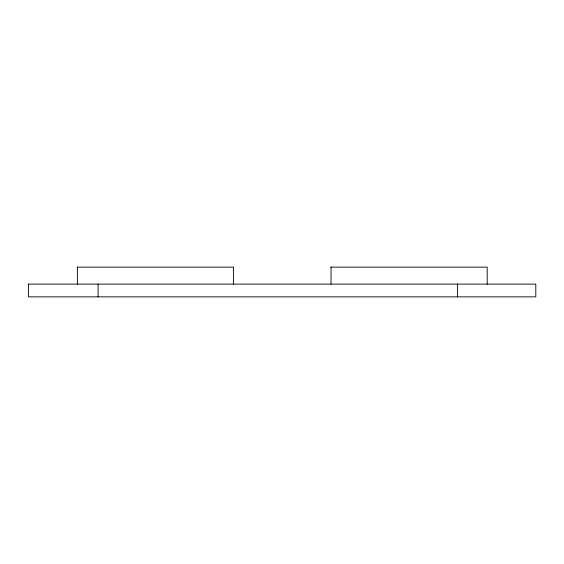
<?xml version="1.0" encoding="UTF-8"?>
<svg xmlns="http://www.w3.org/2000/svg" width="564" height="564" viewBox="0 0 564 564"><rect width="100%" height="100%" fill="white"/><g stroke="black" fill="none" stroke-linecap="round" stroke-linejoin="round"><path stroke-width="0.85" d="M77.099 267.139L233.538 267.139L233.538 284.122M330.751 267.139L487.197 267.139L487.197 284.122M28.2 284.122L535.8 284.122L535.8 296.861L28.489 296.861L28.489 284.122M457.58 284.122L457.58 296.861M331.04 267.139L331.04 284.122M98.087 284.122L98.087 296.861M77.388 267.139L77.388 284.122"/></g></svg>
